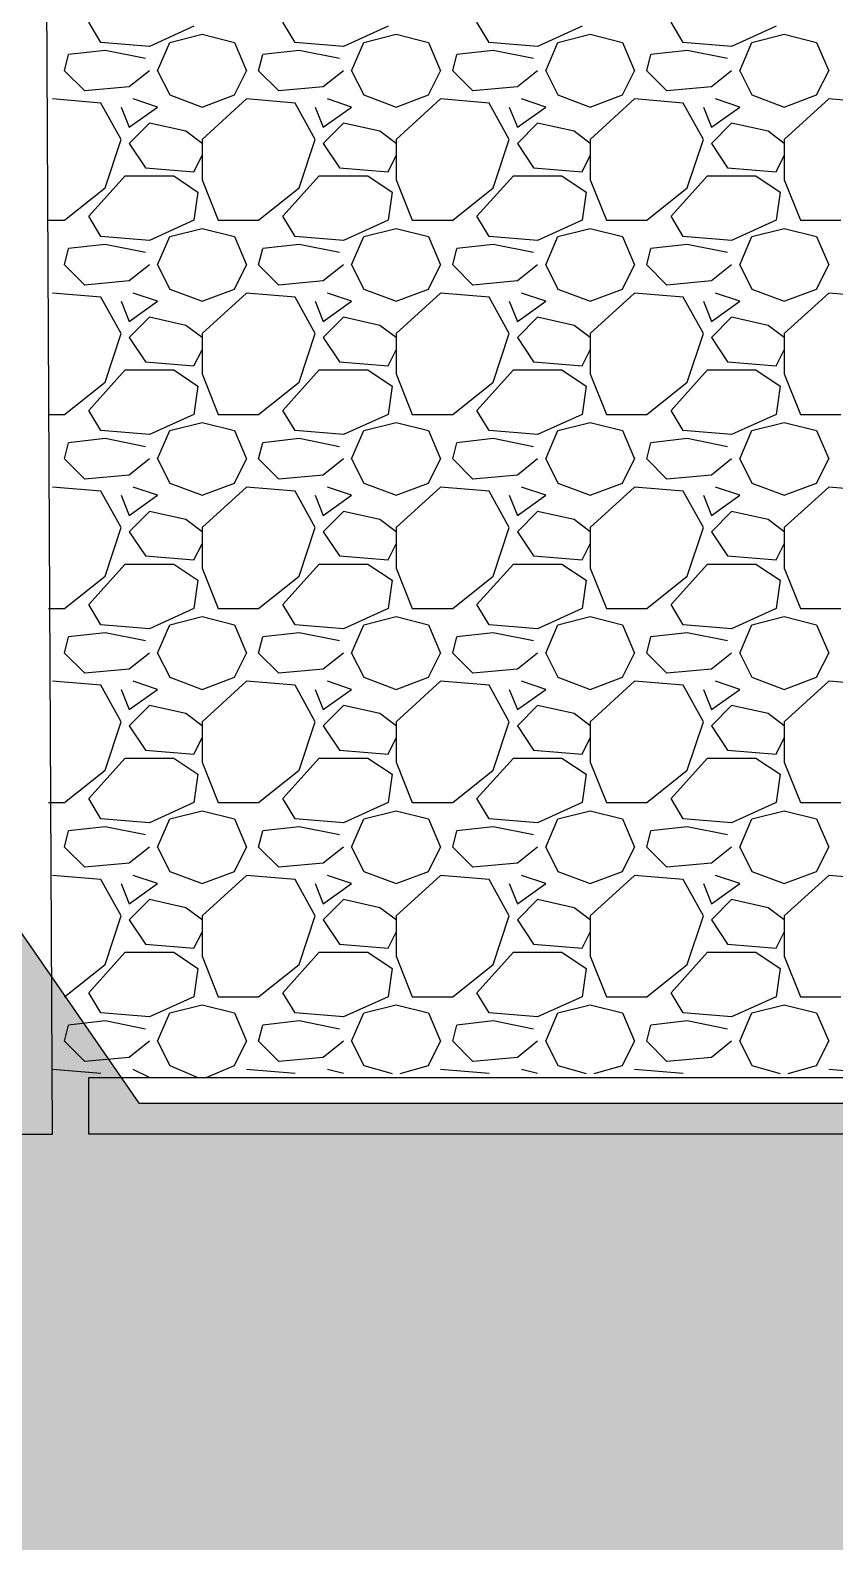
# Model space of a CAD drawing. Header units: metres. Extents: x 1 to 213, y 1 to 147.
# Drawn here: x 62.422 to 64.528, y 133.172 to 137.128 of the extents above; entities that cross this region are included whole.
import ezdxf

# ---------------------------------------------------------------- set-up
doc = ezdxf.new("R2010")
doc.units = ezdxf.units.M
doc.layers.add('00-BASE-ARQUITECTURA', color=8, linetype='Continuous')
doc.layers.add('00-BASE-MAICILLO-EXISTENTE', color=33, linetype='Continuous')

msp = doc.modelspace()

# ---------------------------------------------------------------- hatches: boundary and pattern name
at = {"layer": '00-BASE-MAICILLO-EXISTENTE'}
h = msp.add_hatch(dxfattribs=at)
h.set_pattern_fill('AR-SAND', scale=0.02)
h.paths.add_polyline_path([(52.2111, 142.4781), (53.0489, 142.3458), (60.1927, 142.434), (60.5896, 142.3017), (66.7191, 142.3899), (76.1559, 142.2576), (76.2, 140.2732), (75.9354, 139.8763), (74.2156, 138.8621), (73.4659, 139.6999), (73.1573, 139.7881), (72.6281, 139.6999), (71.217, 138.8621), (70.776, 139.5235), (70.2468, 139.8322), (69.7177, 139.6999), (68.3507, 138.8621), (67.9097, 139.5235), (67.3805, 139.8322), (66.7632, 139.6558), (65.4843, 138.8621), (65.2639, 138.9503), (64.6906, 139.7881), (64.1614, 139.7881), (63.7646, 139.5676), (62.618, 138.8621), (62.2652, 138.4211), (62.3093, 134.8933), (62.7062, 134.3201), (80.301, 134.3201), (82.109, 134.1878), (82.5059, 134.3201), (82.7704, 134.6728), (82.4618, 135.5107), (82.5941, 135.6871), (85.1517, 135.643), (86.0336, 133.4381), (86.5187, 132.7326), (87.577, 130.1749), (98.469, 106.627), (96.7052, 105.7892), (96.3083, 105.7451), (95.9555, 105.4364), (93.3097, 104.2017), (92.9128, 104.5545), (92.7805, 105.0395), (91.9427, 106.2743), (90.7079, 107.6413), (89.0322, 108.9201), (87.4888, 109.6697), (87.7093, 109.7138), (87.9739, 110.0666), (87.9739, 110.4194), (87.6211, 110.8163), (87.092, 110.8163), (86.8274, 110.5958), (86.7392, 110.1548), (86.9597, 109.7579), (86.651, 109.9343), (84.5784, 110.2871), (71.7461, 110.1989), (69.8941, 110.3753), (67.2923, 110.1548), (64.8229, 109.4052), (63.2795, 108.5232), (60.81, 106.0538), (59.7076, 103.9812), (59.2225, 102.526), (59.0021, 101.0267), (59.0021, 98.6895), (58.8698, 98.5131), (52.1229, 98.425), (51.9906, 98.7777), (51.9906, 112.6242), (52.1229, 122.3697), (52.0788, 142.2135), (52.2111, 142.4781)])

# ---------------------------------------------------------------- linework, layer by layer
at = {"layer": '00-BASE-ARQUITECTURA'}
for points in [[(55.0404, 90.3816), (55.0086, 134.2389), (62.4804, 134.2389), (62.4593, 138.5781)], [(62.6074, 137.0964), (62.5757, 137.1493)], [(62.8509, 137.1388), (62.7344, 137.0858)], [(62.7874, 137.0964), (62.872, 137.1176)], [(62.872, 137.1176), (62.9567, 137.0964)], [(63.1154, 137.0964), (63.0837, 137.1493)], [(63.3589, 137.1388), (63.2424, 137.0858)], [(63.2954, 137.0964), (63.38, 137.1176)], [(63.38, 137.1176), (63.4647, 137.0964)], [(63.6234, 137.0964), (63.5917, 137.1493)], [(63.8669, 137.1388), (63.7504, 137.0858)], [(63.8034, 137.0964), (63.888, 137.1176)], [(63.888, 137.1176), (63.9727, 137.0964)], [(64.1314, 137.0964), (64.0997, 137.1493)], [(64.3749, 137.1388), (64.2584, 137.0858)], [(64.3114, 137.0964), (64.396, 137.1176)], [(64.396, 137.1176), (64.4807, 137.0964)], [(62.618, 137.0753), (62.5228, 137.0647)], [(62.7344, 137.0858), (62.6074, 137.0964)], [(62.7239, 137.0541), (62.618, 137.0753)], [(62.7556, 137.0223), (62.7874, 137.0964)], [(62.9567, 137.0964), (62.9884, 137.0223)], [(63.126, 137.0753), (63.0308, 137.0647)], [(63.2424, 137.0858), (63.1154, 137.0964)], [(63.2319, 137.0541), (63.126, 137.0753)], [(63.2636, 137.0223), (63.2954, 137.0964)], [(63.4647, 137.0964), (63.4964, 137.0223)], [(63.634, 137.0753), (63.5388, 137.0647)], [(63.7504, 137.0858), (63.6234, 137.0964)], [(63.7399, 137.0541), (63.634, 137.0753)], [(63.7716, 137.0223), (63.8034, 137.0964)], [(63.9727, 137.0964), (64.0044, 137.0223)], [(64.142, 137.0753), (64.0468, 137.0647)], [(64.2584, 137.0858), (64.1314, 137.0964)], [(64.2479, 137.0541), (64.142, 137.0753)], [(64.2796, 137.0223), (64.3114, 137.0964)], [(64.4807, 137.0964), (64.5124, 137.0223)], [(62.5122, 137.0223), (62.5228, 137.0647)], [(63.0202, 137.0223), (63.0308, 137.0647)], [(63.5282, 137.0223), (63.5388, 137.0647)], [(64.0362, 137.0223), (64.0468, 137.0647)], [(62.5651, 136.9694), (62.5122, 137.0223)], [(62.7344, 137.0223), (62.6815, 136.98)], [(62.7556, 137.0223), (62.7874, 136.9588)], [(62.9567, 136.9588), (62.9884, 137.0223)], [(63.0731, 136.9694), (63.0202, 137.0223)], [(63.2424, 137.0223), (63.1895, 136.98)], [(63.2636, 137.0223), (63.2954, 136.9588)], [(63.4647, 136.9588), (63.4964, 137.0223)], [(63.5811, 136.9694), (63.5282, 137.0223)], [(63.7504, 137.0223), (63.6975, 136.98)], [(63.7716, 137.0223), (63.8034, 136.9588)], [(63.9727, 136.9588), (64.0044, 137.0223)], [(64.0891, 136.9694), (64.0362, 137.0223)], [(64.2584, 137.0223), (64.2055, 136.98)], [(64.2796, 137.0223), (64.3114, 136.9588)], [(64.4807, 136.9588), (64.5124, 137.0223)], [(62.6815, 136.98), (62.5651, 136.9694)], [(62.7874, 136.9588), (62.872, 136.9271)], [(62.872, 136.9271), (62.9567, 136.9588)], [(63.1895, 136.98), (63.0731, 136.9694)], [(63.2954, 136.9588), (63.38, 136.9271)], [(63.38, 136.9271), (63.4647, 136.9588)], [(63.6975, 136.98), (63.5811, 136.9694)], [(63.8034, 136.9588), (63.888, 136.9271)], [(63.888, 136.9271), (63.9727, 136.9588)], [(64.2055, 136.98), (64.0891, 136.9694)], [(64.3114, 136.9588), (64.396, 136.9271)], [(64.396, 136.9271), (64.4807, 136.9588)], [(62.6074, 136.9377), (62.4804, 136.9483)], [(62.6604, 136.8424), (62.6074, 136.9377)], [(62.6604, 136.9271), (62.6815, 136.8742)], [(62.6815, 136.8742), (62.7556, 136.9271)], [(62.7556, 136.9271), (62.6921, 136.9483)], [(62.9884, 136.9483), (62.872, 136.8424)], [(63.1154, 136.9377), (62.9884, 136.9483)], [(63.1684, 136.8424), (63.1154, 136.9377)], [(63.1684, 136.9271), (63.1895, 136.8742)], [(63.1895, 136.8742), (63.2636, 136.9271)], [(63.2636, 136.9271), (63.2001, 136.9483)], [(63.4964, 136.9483), (63.38, 136.8424)], [(63.6234, 136.9377), (63.4964, 136.9483)], [(63.6764, 136.8424), (63.6234, 136.9377)], [(63.6764, 136.9271), (63.6975, 136.8742)], [(63.6975, 136.8742), (63.7716, 136.9271)], [(63.7716, 136.9271), (63.7081, 136.9483)], [(64.0044, 136.9483), (63.888, 136.8424)], [(64.1314, 136.9377), (64.0044, 136.9483)], [(64.1844, 136.8424), (64.1314, 136.9377)], [(64.1844, 136.9271), (64.2055, 136.8742)], [(64.2055, 136.8742), (64.2796, 136.9271)], [(64.2796, 136.9271), (64.2161, 136.9483)], [(64.5124, 136.9483), (64.396, 136.8424)], [(64.6394, 136.9377), (64.5124, 136.9483)], [(62.7344, 136.8848), (62.6815, 136.8318)], [(62.8297, 136.8636), (62.7344, 136.8848)], [(63.2424, 136.8848), (63.1895, 136.8318)], [(63.3377, 136.8636), (63.2424, 136.8848)], [(63.7504, 136.8848), (63.6975, 136.8318)], [(63.8457, 136.8636), (63.7504, 136.8848)], [(64.2584, 136.8848), (64.2055, 136.8318)], [(64.3537, 136.8636), (64.2584, 136.8848)], [(62.618, 136.7154), (62.6604, 136.8424)], [(62.872, 136.8318), (62.8297, 136.8636)], [(62.872, 136.8424), (62.872, 136.7366)], [(63.126, 136.7154), (63.1684, 136.8424)], [(63.38, 136.8318), (63.3377, 136.8636)], [(63.38, 136.8424), (63.38, 136.7366)], [(63.634, 136.7154), (63.6764, 136.8424)], [(63.888, 136.8318), (63.8457, 136.8636)], [(63.888, 136.8424), (63.888, 136.7366)], [(64.142, 136.7154), (64.1844, 136.8424)], [(64.396, 136.8318), (64.3537, 136.8636)], [(64.396, 136.8424), (64.396, 136.7366)], [(62.6815, 136.8318), (62.7239, 136.7683)], [(62.8509, 136.7578), (62.872, 136.8001)], [(63.1895, 136.8318), (63.2319, 136.7683)], [(63.3589, 136.7578), (63.38, 136.8001)], [(63.6975, 136.8318), (63.7399, 136.7683)], [(63.8669, 136.7578), (63.888, 136.8001)], [(64.2055, 136.8318), (64.2479, 136.7683)], [(64.3749, 136.7578), (64.396, 136.8001)], [(62.7239, 136.7683), (62.8509, 136.7578)], [(63.2319, 136.7683), (63.3589, 136.7578)], [(63.7399, 136.7683), (63.8669, 136.7578)], [(64.2479, 136.7683), (64.3749, 136.7578)], [(62.5757, 136.6413), (62.6709, 136.7472)], [(62.6709, 136.7472), (62.7979, 136.7472)], [(62.7979, 136.7472), (62.8614, 136.7048)], [(62.872, 136.7366), (62.9144, 136.6308)], [(63.0837, 136.6413), (63.1789, 136.7472)], [(63.1789, 136.7472), (63.3059, 136.7472)], [(63.3059, 136.7472), (63.3694, 136.7048)], [(63.38, 136.7366), (63.4224, 136.6308)], [(63.5917, 136.6413), (63.6869, 136.7472)], [(63.6869, 136.7472), (63.8139, 136.7472)], [(63.8139, 136.7472), (63.8774, 136.7048)], [(63.888, 136.7366), (63.9304, 136.6308)], [(64.0997, 136.6413), (64.1949, 136.7472)], [(64.1949, 136.7472), (64.3219, 136.7472)], [(64.3219, 136.7472), (64.3854, 136.7048)], [(64.396, 136.7366), (64.4384, 136.6308)], [(62.5122, 136.6308), (62.618, 136.7154)], [(62.8614, 136.7048), (62.8509, 136.6308)], [(63.0202, 136.6308), (63.126, 136.7154)], [(63.3694, 136.7048), (63.3589, 136.6308)], [(63.5282, 136.6308), (63.634, 136.7154)], [(63.8774, 136.7048), (63.8669, 136.6308)], [(64.0362, 136.6308), (64.142, 136.7154)], [(64.3854, 136.7048), (64.3749, 136.6308)], [(62.6074, 136.5884), (62.5757, 136.6413)], [(63.1154, 136.5884), (63.0837, 136.6413)], [(63.6234, 136.5884), (63.5917, 136.6413)], [(64.1314, 136.5884), (64.0997, 136.6413)], [(62.4699, 136.6308), (62.5122, 136.6308)], [(62.8509, 136.6308), (62.7344, 136.5778)], [(62.7874, 136.5884), (62.872, 136.6096)], [(62.872, 136.6096), (62.9567, 136.5884)], [(62.9144, 136.6308), (63.0202, 136.6308)], [(63.3589, 136.6308), (63.2424, 136.5778)], [(63.2954, 136.5884), (63.38, 136.6096)], [(63.38, 136.6096), (63.4647, 136.5884)], [(63.4224, 136.6308), (63.5282, 136.6308)], [(63.8669, 136.6308), (63.7504, 136.5778)], [(63.8034, 136.5884), (63.888, 136.6096)], [(63.888, 136.6096), (63.9727, 136.5884)], [(63.9304, 136.6308), (64.0362, 136.6308)], [(64.3749, 136.6308), (64.2584, 136.5778)], [(64.3114, 136.5884), (64.396, 136.6096)], [(64.396, 136.6096), (64.4807, 136.5884)], [(64.4384, 136.6308), (64.5442, 136.6308)], [(62.618, 136.5673), (62.5228, 136.5567)], [(62.7344, 136.5778), (62.6074, 136.5884)], [(62.7239, 136.5461), (62.618, 136.5673)], [(62.7556, 136.5143), (62.7874, 136.5884)], [(62.9567, 136.5884), (62.9884, 136.5143)], [(63.126, 136.5673), (63.0308, 136.5567)], [(63.2424, 136.5778), (63.1154, 136.5884)], [(63.2319, 136.5461), (63.126, 136.5673)], [(63.2636, 136.5143), (63.2954, 136.5884)], [(63.4647, 136.5884), (63.4964, 136.5143)], [(63.634, 136.5673), (63.5388, 136.5567)], [(63.7504, 136.5778), (63.6234, 136.5884)], [(63.7399, 136.5461), (63.634, 136.5673)], [(63.7716, 136.5143), (63.8034, 136.5884)], [(63.9727, 136.5884), (64.0044, 136.5143)], [(64.142, 136.5673), (64.0468, 136.5567)], [(64.2584, 136.5778), (64.1314, 136.5884)], [(64.2479, 136.5461), (64.142, 136.5673)], [(64.2796, 136.5143), (64.3114, 136.5884)], [(64.4807, 136.5884), (64.5124, 136.5143)], [(62.5122, 136.5143), (62.5228, 136.5567)], [(63.0202, 136.5143), (63.0308, 136.5567)], [(63.5282, 136.5143), (63.5388, 136.5567)], [(64.0362, 136.5143), (64.0468, 136.5567)], [(62.5651, 136.4614), (62.5122, 136.5143)], [(62.7344, 136.5143), (62.6815, 136.472)], [(62.7556, 136.5143), (62.7874, 136.4508)], [(62.9567, 136.4508), (62.9884, 136.5143)], [(63.0731, 136.4614), (63.0202, 136.5143)], [(63.2424, 136.5143), (63.1895, 136.472)], [(63.2636, 136.5143), (63.2954, 136.4508)], [(63.4647, 136.4508), (63.4964, 136.5143)], [(63.5811, 136.4614), (63.5282, 136.5143)], [(63.7504, 136.5143), (63.6975, 136.472)], [(63.7716, 136.5143), (63.8034, 136.4508)], [(63.9727, 136.4508), (64.0044, 136.5143)], [(64.0891, 136.4614), (64.0362, 136.5143)], [(64.2584, 136.5143), (64.2055, 136.472)], [(64.2796, 136.5143), (64.3114, 136.4508)], [(64.4807, 136.4508), (64.5124, 136.5143)], [(62.6074, 136.4297), (62.4804, 136.4403)], [(62.6815, 136.472), (62.5651, 136.4614)], [(62.7556, 136.4191), (62.6921, 136.4403)], [(62.7874, 136.4508), (62.872, 136.4191)], [(62.872, 136.4191), (62.9567, 136.4508)], [(62.9884, 136.4403), (62.872, 136.3344)], [(63.1154, 136.4297), (62.9884, 136.4403)], [(63.1895, 136.472), (63.0731, 136.4614)], [(63.2636, 136.4191), (63.2001, 136.4403)], [(63.2954, 136.4508), (63.38, 136.4191)], [(63.38, 136.4191), (63.4647, 136.4508)], [(63.4964, 136.4403), (63.38, 136.3344)], [(63.6234, 136.4297), (63.4964, 136.4403)], [(63.6975, 136.472), (63.5811, 136.4614)], [(63.7716, 136.4191), (63.7081, 136.4403)], [(63.8034, 136.4508), (63.888, 136.4191)], [(63.888, 136.4191), (63.9727, 136.4508)], [(64.0044, 136.4403), (63.888, 136.3344)], [(64.1314, 136.4297), (64.0044, 136.4403)], [(64.2055, 136.472), (64.0891, 136.4614)], [(64.2796, 136.4191), (64.2161, 136.4403)], [(64.3114, 136.4508), (64.396, 136.4191)], [(64.396, 136.4191), (64.4807, 136.4508)], [(64.5124, 136.4403), (64.396, 136.3344)], [(64.6394, 136.4297), (64.5124, 136.4403)], [(62.6604, 136.3344), (62.6074, 136.4297)], [(62.6604, 136.4191), (62.6815, 136.3662)], [(62.6815, 136.3662), (62.7556, 136.4191)], [(63.1684, 136.3344), (63.1154, 136.4297)], [(63.1684, 136.4191), (63.1895, 136.3662)], [(63.1895, 136.3662), (63.2636, 136.4191)], [(63.6764, 136.3344), (63.6234, 136.4297)], [(63.6764, 136.4191), (63.6975, 136.3662)], [(63.6975, 136.3662), (63.7716, 136.4191)], [(64.1844, 136.3344), (64.1314, 136.4297)], [(64.1844, 136.4191), (64.2055, 136.3662)], [(64.2055, 136.3662), (64.2796, 136.4191)], [(62.7344, 136.3768), (62.6815, 136.3238)], [(62.8297, 136.3556), (62.7344, 136.3768)], [(63.2424, 136.3768), (63.1895, 136.3238)], [(63.3377, 136.3556), (63.2424, 136.3768)], [(63.7504, 136.3768), (63.6975, 136.3238)], [(63.8457, 136.3556), (63.7504, 136.3768)], [(64.2584, 136.3768), (64.2055, 136.3238)], [(64.3537, 136.3556), (64.2584, 136.3768)], [(62.618, 136.2074), (62.6604, 136.3344)], [(62.6815, 136.3238), (62.7239, 136.2603)], [(62.872, 136.3238), (62.8297, 136.3556)], [(62.872, 136.3344), (62.872, 136.2286)], [(63.126, 136.2074), (63.1684, 136.3344)], [(63.1895, 136.3238), (63.2319, 136.2603)], [(63.38, 136.3238), (63.3377, 136.3556)], [(63.38, 136.3344), (63.38, 136.2286)], [(63.634, 136.2074), (63.6764, 136.3344)], [(63.6975, 136.3238), (63.7399, 136.2603)], [(63.888, 136.3238), (63.8457, 136.3556)], [(63.888, 136.3344), (63.888, 136.2286)], [(64.142, 136.2074), (64.1844, 136.3344)], [(64.2055, 136.3238), (64.2479, 136.2603)], [(64.396, 136.3238), (64.3537, 136.3556)], [(64.396, 136.3344), (64.396, 136.2286)], [(62.8509, 136.2498), (62.872, 136.2921)], [(63.3589, 136.2498), (63.38, 136.2921)], [(63.8669, 136.2498), (63.888, 136.2921)], [(64.3749, 136.2498), (64.396, 136.2921)], [(62.7239, 136.2603), (62.8509, 136.2498)], [(63.2319, 136.2603), (63.3589, 136.2498)], [(63.7399, 136.2603), (63.8669, 136.2498)], [(64.2479, 136.2603), (64.3749, 136.2498)], [(62.5122, 136.1228), (62.618, 136.2074)], [(62.5757, 136.1333), (62.6709, 136.2392)], [(62.6709, 136.2392), (62.7979, 136.2392)], [(62.7979, 136.2392), (62.8614, 136.1968)], [(62.872, 136.2286), (62.9144, 136.1228)], [(63.0202, 136.1228), (63.126, 136.2074)], [(63.0837, 136.1333), (63.1789, 136.2392)], [(63.1789, 136.2392), (63.3059, 136.2392)], [(63.3059, 136.2392), (63.3694, 136.1968)], [(63.38, 136.2286), (63.4224, 136.1228)], [(63.5282, 136.1228), (63.634, 136.2074)], [(63.5917, 136.1333), (63.6869, 136.2392)], [(63.6869, 136.2392), (63.8139, 136.2392)], [(63.8139, 136.2392), (63.8774, 136.1968)], [(63.888, 136.2286), (63.9304, 136.1228)], [(64.0362, 136.1228), (64.142, 136.2074)], [(64.0997, 136.1333), (64.1949, 136.2392)], [(64.1949, 136.2392), (64.3219, 136.2392)], [(64.3219, 136.2392), (64.3854, 136.1968)], [(64.396, 136.2286), (64.4384, 136.1228)], [(62.8614, 136.1968), (62.8509, 136.1228)], [(63.3694, 136.1968), (63.3589, 136.1228)], [(63.8774, 136.1968), (63.8669, 136.1228)], [(64.3854, 136.1968), (64.3749, 136.1228)], [(62.6074, 136.0804), (62.5757, 136.1333)], [(63.1154, 136.0804), (63.0837, 136.1333)], [(63.6234, 136.0804), (63.5917, 136.1333)], [(64.1314, 136.0804), (64.0997, 136.1333)], [(62.4699, 136.1228), (62.5122, 136.1228)], [(62.8509, 136.1228), (62.7344, 136.0698)], [(62.7874, 136.0804), (62.872, 136.1016)], [(62.872, 136.1016), (62.9567, 136.0804)], [(62.9144, 136.1228), (63.0202, 136.1228)], [(63.3589, 136.1228), (63.2424, 136.0698)], [(63.2954, 136.0804), (63.38, 136.1016)], [(63.38, 136.1016), (63.4647, 136.0804)], [(63.4224, 136.1228), (63.5282, 136.1228)], [(63.8669, 136.1228), (63.7504, 136.0698)], [(63.8034, 136.0804), (63.888, 136.1016)], [(63.888, 136.1016), (63.9727, 136.0804)], [(63.9304, 136.1228), (64.0362, 136.1228)], [(64.3749, 136.1228), (64.2584, 136.0698)], [(64.3114, 136.0804), (64.396, 136.1016)], [(64.396, 136.1016), (64.4807, 136.0804)], [(64.4384, 136.1228), (64.5442, 136.1228)], [(62.5122, 136.0063), (62.5228, 136.0487)], [(62.618, 136.0593), (62.5228, 136.0487)], [(62.7344, 136.0698), (62.6074, 136.0804)], [(62.7239, 136.0381), (62.618, 136.0593)], [(62.7556, 136.0063), (62.7874, 136.0804)], [(62.9567, 136.0804), (62.9884, 136.0063)], [(63.0202, 136.0063), (63.0308, 136.0487)], [(63.126, 136.0593), (63.0308, 136.0487)], [(63.2424, 136.0698), (63.1154, 136.0804)], [(63.2319, 136.0381), (63.126, 136.0593)], [(63.2636, 136.0063), (63.2954, 136.0804)], [(63.4647, 136.0804), (63.4964, 136.0063)], [(63.5282, 136.0063), (63.5388, 136.0487)], [(63.634, 136.0593), (63.5388, 136.0487)], [(63.7504, 136.0698), (63.6234, 136.0804)], [(63.7399, 136.0381), (63.634, 136.0593)], [(63.7716, 136.0063), (63.8034, 136.0804)], [(63.9727, 136.0804), (64.0044, 136.0063)], [(64.0362, 136.0063), (64.0468, 136.0487)], [(64.142, 136.0593), (64.0468, 136.0487)], [(64.2584, 136.0698), (64.1314, 136.0804)], [(64.2479, 136.0381), (64.142, 136.0593)], [(64.2796, 136.0063), (64.3114, 136.0804)], [(64.4807, 136.0804), (64.5124, 136.0063)], [(62.5651, 135.9534), (62.5122, 136.0063)], [(62.7344, 136.0063), (62.6815, 135.964)], [(62.7556, 136.0063), (62.7874, 135.9429)], [(62.9567, 135.9429), (62.9884, 136.0063)], [(63.0731, 135.9534), (63.0202, 136.0063)], [(63.2424, 136.0063), (63.1895, 135.964)], [(63.2636, 136.0063), (63.2954, 135.9429)], [(63.4647, 135.9429), (63.4964, 136.0063)], [(63.5811, 135.9534), (63.5282, 136.0063)], [(63.7504, 136.0063), (63.6975, 135.964)], [(63.7716, 136.0063), (63.8034, 135.9429)], [(63.9727, 135.9429), (64.0044, 136.0063)], [(64.0891, 135.9534), (64.0362, 136.0063)], [(64.2584, 136.0063), (64.2055, 135.964)], [(64.2796, 136.0063), (64.3114, 135.9429)], [(64.4807, 135.9429), (64.5124, 136.0063)], [(62.6074, 135.9217), (62.4804, 135.9323)], [(62.6815, 135.964), (62.5651, 135.9534)], [(62.7556, 135.9111), (62.6921, 135.9323)], [(62.7874, 135.9429), (62.872, 135.9111)], [(62.872, 135.9111), (62.9567, 135.9429)], [(62.9884, 135.9323), (62.872, 135.8264)], [(63.1154, 135.9217), (62.9884, 135.9323)], [(63.1895, 135.964), (63.0731, 135.9534)], [(63.2636, 135.9111), (63.2001, 135.9323)], [(63.2954, 135.9429), (63.38, 135.9111)], [(63.38, 135.9111), (63.4647, 135.9429)], [(63.4964, 135.9323), (63.38, 135.8264)], [(63.6234, 135.9217), (63.4964, 135.9323)], [(63.6975, 135.964), (63.5811, 135.9534)], [(63.7716, 135.9111), (63.7081, 135.9323)], [(63.8034, 135.9429), (63.888, 135.9111)], [(63.888, 135.9111), (63.9727, 135.9429)], [(64.0044, 135.9323), (63.888, 135.8264)], [(64.1314, 135.9217), (64.0044, 135.9323)], [(64.2055, 135.964), (64.0891, 135.9534)], [(64.2796, 135.9111), (64.2161, 135.9323)], [(64.3114, 135.9429), (64.396, 135.9111)], [(64.396, 135.9111), (64.4807, 135.9429)], [(64.5124, 135.9323), (64.396, 135.8264)], [(64.6394, 135.9217), (64.5124, 135.9323)], [(62.6604, 135.8264), (62.6074, 135.9217)], [(62.6604, 135.9111), (62.6815, 135.8582)], [(62.6815, 135.8582), (62.7556, 135.9111)], [(63.1684, 135.8264), (63.1154, 135.9217)], [(63.1684, 135.9111), (63.1895, 135.8582)], [(63.1895, 135.8582), (63.2636, 135.9111)], [(63.6764, 135.8264), (63.6234, 135.9217)], [(63.6764, 135.9111), (63.6975, 135.8582)], [(63.6975, 135.8582), (63.7716, 135.9111)], [(64.1844, 135.8264), (64.1314, 135.9217)], [(64.1844, 135.9111), (64.2055, 135.8582)], [(64.2055, 135.8582), (64.2796, 135.9111)], [(62.7344, 135.8688), (62.6815, 135.8158)], [(62.8297, 135.8476), (62.7344, 135.8688)], [(62.872, 135.8158), (62.8297, 135.8476)], [(63.2424, 135.8688), (63.1895, 135.8158)], [(63.3377, 135.8476), (63.2424, 135.8688)], [(63.38, 135.8158), (63.3377, 135.8476)], [(63.7504, 135.8688), (63.6975, 135.8158)], [(63.8457, 135.8476), (63.7504, 135.8688)], [(63.888, 135.8158), (63.8457, 135.8476)], [(64.2584, 135.8688), (64.2055, 135.8158)], [(64.3537, 135.8476), (64.2584, 135.8688)], [(64.396, 135.8158), (64.3537, 135.8476)], [(62.618, 135.6994), (62.6604, 135.8264)], [(62.6815, 135.8158), (62.7239, 135.7523)], [(62.872, 135.8264), (62.872, 135.7206)], [(63.126, 135.6994), (63.1684, 135.8264)], [(63.1895, 135.8158), (63.2319, 135.7523)], [(63.38, 135.8264), (63.38, 135.7206)], [(63.634, 135.6994), (63.6764, 135.8264)], [(63.6975, 135.8158), (63.7399, 135.7523)], [(63.888, 135.8264), (63.888, 135.7206)], [(64.142, 135.6994), (64.1844, 135.8264)], [(64.2055, 135.8158), (64.2479, 135.7523)], [(64.396, 135.8264), (64.396, 135.7206)], [(62.8509, 135.7418), (62.872, 135.7841)], [(63.3589, 135.7418), (63.38, 135.7841)], [(63.8669, 135.7418), (63.888, 135.7841)], [(64.3749, 135.7418), (64.396, 135.7841)], [(62.5757, 135.6253), (62.6709, 135.7312)], [(62.6709, 135.7312), (62.7979, 135.7312)], [(62.7239, 135.7523), (62.8509, 135.7418)], [(62.7979, 135.7312), (62.8614, 135.6889)], [(63.0837, 135.6253), (63.1789, 135.7312)], [(63.1789, 135.7312), (63.3059, 135.7312)], [(63.2319, 135.7523), (63.3589, 135.7418)], [(63.3059, 135.7312), (63.3694, 135.6889)], [(63.5917, 135.6253), (63.6869, 135.7312)], [(63.6869, 135.7312), (63.8139, 135.7312)], [(63.7399, 135.7523), (63.8669, 135.7418)], [(63.8139, 135.7312), (63.8774, 135.6889)], [(64.0997, 135.6253), (64.1949, 135.7312)], [(64.1949, 135.7312), (64.3219, 135.7312)], [(64.2479, 135.7523), (64.3749, 135.7418)], [(64.3219, 135.7312), (64.3854, 135.6889)], [(62.5122, 135.6148), (62.618, 135.6994)], [(62.8614, 135.6889), (62.8509, 135.6148)], [(62.872, 135.7206), (62.9144, 135.6148)], [(63.0202, 135.6148), (63.126, 135.6994)], [(63.3694, 135.6889), (63.3589, 135.6148)], [(63.38, 135.7206), (63.4224, 135.6148)], [(63.5282, 135.6148), (63.634, 135.6994)], [(63.8774, 135.6889), (63.8669, 135.6148)], [(63.888, 135.7206), (63.9304, 135.6148)], [(64.0362, 135.6148), (64.142, 135.6994)], [(64.3854, 135.6889), (64.3749, 135.6148)], [(64.396, 135.7206), (64.4384, 135.6148)], [(62.4699, 135.6148), (62.5122, 135.6148)], [(62.6074, 135.5724), (62.5757, 135.6253)], [(62.8509, 135.6148), (62.7344, 135.5618)], [(62.9144, 135.6148), (63.0202, 135.6148)], [(63.1154, 135.5724), (63.0837, 135.6253)], [(63.3589, 135.6148), (63.2424, 135.5618)], [(63.4224, 135.6148), (63.5282, 135.6148)], [(63.6234, 135.5724), (63.5917, 135.6253)], [(63.8669, 135.6148), (63.7504, 135.5618)], [(63.9304, 135.6148), (64.0362, 135.6148)], [(64.1314, 135.5724), (64.0997, 135.6253)], [(64.3749, 135.6148), (64.2584, 135.5618)], [(64.4384, 135.6148), (64.5442, 135.6148)], [(62.7344, 135.5618), (62.6074, 135.5724)], [(62.7556, 135.4983), (62.7874, 135.5724)], [(62.7874, 135.5724), (62.872, 135.5936)], [(62.872, 135.5936), (62.9567, 135.5724)], [(62.9567, 135.5724), (62.9884, 135.4983)], [(63.2424, 135.5618), (63.1154, 135.5724)], [(63.2636, 135.4983), (63.2954, 135.5724)], [(63.2954, 135.5724), (63.38, 135.5936)], [(63.38, 135.5936), (63.4647, 135.5724)], [(63.4647, 135.5724), (63.4964, 135.4983)], [(63.7504, 135.5618), (63.6234, 135.5724)], [(63.7716, 135.4983), (63.8034, 135.5724)], [(63.8034, 135.5724), (63.888, 135.5936)], [(63.888, 135.5936), (63.9727, 135.5724)], [(63.9727, 135.5724), (64.0044, 135.4983)], [(64.2584, 135.5618), (64.1314, 135.5724)], [(64.2796, 135.4983), (64.3114, 135.5724)], [(64.3114, 135.5724), (64.396, 135.5936)], [(64.396, 135.5936), (64.4807, 135.5724)], [(64.4807, 135.5724), (64.5124, 135.4983)], [(62.5122, 135.4983), (62.5228, 135.5407)], [(62.618, 135.5513), (62.5228, 135.5407)], [(62.7239, 135.5301), (62.618, 135.5513)], [(63.0202, 135.4983), (63.0308, 135.5407)], [(63.126, 135.5513), (63.0308, 135.5407)], [(63.2319, 135.5301), (63.126, 135.5513)], [(63.5282, 135.4983), (63.5388, 135.5407)], [(63.634, 135.5513), (63.5388, 135.5407)], [(63.7399, 135.5301), (63.634, 135.5513)], [(64.0362, 135.4983), (64.0468, 135.5407)], [(64.142, 135.5513), (64.0468, 135.5407)], [(64.2479, 135.5301), (64.142, 135.5513)], [(62.5651, 135.4454), (62.5122, 135.4983)], [(62.7344, 135.4983), (62.6815, 135.456)], [(62.7556, 135.4983), (62.7874, 135.4348)], [(62.9567, 135.4348), (62.9884, 135.4983)], [(63.0731, 135.4454), (63.0202, 135.4983)], [(63.2424, 135.4983), (63.1895, 135.456)], [(63.2636, 135.4983), (63.2954, 135.4348)], [(63.4647, 135.4348), (63.4964, 135.4983)], [(63.5811, 135.4454), (63.5282, 135.4983)], [(63.7504, 135.4983), (63.6975, 135.456)], [(63.7716, 135.4983), (63.8034, 135.4348)], [(63.9727, 135.4348), (64.0044, 135.4983)], [(64.0891, 135.4454), (64.0362, 135.4983)], [(64.2584, 135.4983), (64.2055, 135.456)], [(64.2796, 135.4983), (64.3114, 135.4348)], [(64.4807, 135.4348), (64.5124, 135.4983)], [(62.6815, 135.456), (62.5651, 135.4454)], [(63.1895, 135.456), (63.0731, 135.4454)], [(63.6975, 135.456), (63.5811, 135.4454)], [(64.2055, 135.456), (64.0891, 135.4454)], [(62.6074, 135.4137), (62.4804, 135.4243)], [(62.6604, 135.3184), (62.6074, 135.4137)], [(62.7556, 135.4031), (62.6921, 135.4243)], [(62.7874, 135.4348), (62.872, 135.4031)], [(62.872, 135.4031), (62.9567, 135.4348)], [(62.9884, 135.4243), (62.872, 135.3184)], [(63.1154, 135.4137), (62.9884, 135.4243)], [(63.1684, 135.3184), (63.1154, 135.4137)], [(63.2636, 135.4031), (63.2001, 135.4243)], [(63.2954, 135.4348), (63.38, 135.4031)], [(63.38, 135.4031), (63.4647, 135.4348)], [(63.4964, 135.4243), (63.38, 135.3184)], [(63.6234, 135.4137), (63.4964, 135.4243)], [(63.6764, 135.3184), (63.6234, 135.4137)], [(63.7716, 135.4031), (63.7081, 135.4243)], [(63.8034, 135.4348), (63.888, 135.4031)], [(63.888, 135.4031), (63.9727, 135.4348)], [(64.0044, 135.4243), (63.888, 135.3184)], [(64.1314, 135.4137), (64.0044, 135.4243)], [(64.1844, 135.3184), (64.1314, 135.4137)], [(64.2796, 135.4031), (64.2161, 135.4243)], [(64.3114, 135.4348), (64.396, 135.4031)], [(64.396, 135.4031), (64.4807, 135.4348)], [(64.5124, 135.4243), (64.396, 135.3184)], [(64.6394, 135.4137), (64.5124, 135.4243)], [(62.6604, 135.4031), (62.6815, 135.3502)], [(62.6815, 135.3502), (62.7556, 135.4031)], [(63.1684, 135.4031), (63.1895, 135.3502)], [(63.1895, 135.3502), (63.2636, 135.4031)], [(63.6764, 135.4031), (63.6975, 135.3502)], [(63.6975, 135.3502), (63.7716, 135.4031)], [(64.1844, 135.4031), (64.2055, 135.3502)], [(64.2055, 135.3502), (64.2796, 135.4031)], [(62.7344, 135.3608), (62.6815, 135.3078)], [(62.8297, 135.3396), (62.7344, 135.3608)], [(62.872, 135.3078), (62.8297, 135.3396)], [(63.2424, 135.3608), (63.1895, 135.3078)], [(63.3377, 135.3396), (63.2424, 135.3608)], [(63.38, 135.3078), (63.3377, 135.3396)], [(63.7504, 135.3608), (63.6975, 135.3078)], [(63.8457, 135.3396), (63.7504, 135.3608)], [(63.888, 135.3078), (63.8457, 135.3396)], [(64.2584, 135.3608), (64.2055, 135.3078)], [(64.3537, 135.3396), (64.2584, 135.3608)], [(64.396, 135.3078), (64.3537, 135.3396)], [(62.618, 135.1914), (62.6604, 135.3184)], [(62.6815, 135.3078), (62.7239, 135.2443)], [(62.872, 135.3184), (62.872, 135.2126)], [(63.126, 135.1914), (63.1684, 135.3184)], [(63.1895, 135.3078), (63.2319, 135.2443)], [(63.38, 135.3184), (63.38, 135.2126)], [(63.634, 135.1914), (63.6764, 135.3184)], [(63.6975, 135.3078), (63.7399, 135.2443)], [(63.888, 135.3184), (63.888, 135.2126)], [(64.142, 135.1914), (64.1844, 135.3184)], [(64.2055, 135.3078), (64.2479, 135.2443)], [(64.396, 135.3184), (64.396, 135.2126)], [(62.8509, 135.2338), (62.872, 135.2761)], [(63.3589, 135.2338), (63.38, 135.2761)], [(63.8669, 135.2338), (63.888, 135.2761)], [(64.3749, 135.2338), (64.396, 135.2761)], [(62.5757, 135.1173), (62.6709, 135.2232)], [(62.6709, 135.2232), (62.7979, 135.2232)], [(62.7239, 135.2443), (62.8509, 135.2338)], [(62.7979, 135.2232), (62.8614, 135.1808)], [(63.0837, 135.1173), (63.1789, 135.2232)], [(63.1789, 135.2232), (63.3059, 135.2232)], [(63.2319, 135.2443), (63.3589, 135.2338)], [(63.3059, 135.2232), (63.3694, 135.1808)], [(63.5917, 135.1173), (63.6869, 135.2232)], [(63.6869, 135.2232), (63.8139, 135.2232)], [(63.7399, 135.2443), (63.8669, 135.2338)], [(63.8139, 135.2232), (63.8774, 135.1808)], [(64.0997, 135.1173), (64.1949, 135.2232)], [(64.1949, 135.2232), (64.3219, 135.2232)], [(64.2479, 135.2443), (64.3749, 135.2338)], [(64.3219, 135.2232), (64.3854, 135.1808)], [(62.5122, 135.1068), (62.618, 135.1914)], [(62.8614, 135.1808), (62.8509, 135.1068)], [(62.872, 135.2126), (62.9144, 135.1068)], [(63.0202, 135.1068), (63.126, 135.1914)], [(63.3694, 135.1808), (63.3589, 135.1068)], [(63.38, 135.2126), (63.4224, 135.1068)], [(63.5282, 135.1068), (63.634, 135.1914)], [(63.8774, 135.1808), (63.8669, 135.1068)], [(63.888, 135.2126), (63.9304, 135.1068)], [(64.0362, 135.1068), (64.142, 135.1914)], [(64.3854, 135.1808), (64.3749, 135.1068)], [(64.396, 135.2126), (64.4384, 135.1068)], [(62.4699, 135.1068), (62.5122, 135.1068)], [(62.6074, 135.0644), (62.5757, 135.1173)], [(62.8509, 135.1068), (62.7344, 135.0538)], [(62.9144, 135.1068), (63.0202, 135.1068)], [(63.1154, 135.0644), (63.0837, 135.1173)], [(63.3589, 135.1068), (63.2424, 135.0538)], [(63.4224, 135.1068), (63.5282, 135.1068)], [(63.6234, 135.0644), (63.5917, 135.1173)], [(63.8669, 135.1068), (63.7504, 135.0538)], [(63.9304, 135.1068), (64.0362, 135.1068)], [(64.1314, 135.0644), (64.0997, 135.1173)], [(64.3749, 135.1068), (64.2584, 135.0538)], [(64.4384, 135.1068), (64.5442, 135.1068)], [(62.7344, 135.0538), (62.6074, 135.0644)], [(62.7556, 134.9903), (62.7874, 135.0644)], [(62.7874, 135.0644), (62.872, 135.0856)], [(62.872, 135.0856), (62.9567, 135.0644)], [(62.9567, 135.0644), (62.9884, 134.9903)], [(63.2424, 135.0538), (63.1154, 135.0644)], [(63.2636, 134.9903), (63.2954, 135.0644)], [(63.2954, 135.0644), (63.38, 135.0856)], [(63.38, 135.0856), (63.4647, 135.0644)], [(63.4647, 135.0644), (63.4964, 134.9903)], [(63.7504, 135.0538), (63.6234, 135.0644)], [(63.7716, 134.9903), (63.8034, 135.0644)], [(63.8034, 135.0644), (63.888, 135.0856)], [(63.888, 135.0856), (63.9727, 135.0644)], [(63.9727, 135.0644), (64.0044, 134.9903)], [(64.2584, 135.0538), (64.1314, 135.0644)], [(64.2796, 134.9903), (64.3114, 135.0644)], [(64.3114, 135.0644), (64.396, 135.0856)], [(64.396, 135.0856), (64.4807, 135.0644)], [(64.4807, 135.0644), (64.5124, 134.9903)], [(62.5122, 134.9903), (62.5228, 135.0327)], [(62.618, 135.0433), (62.5228, 135.0327)], [(62.7239, 135.0221), (62.618, 135.0433)], [(63.0202, 134.9903), (63.0308, 135.0327)], [(63.126, 135.0433), (63.0308, 135.0327)], [(63.2319, 135.0221), (63.126, 135.0433)], [(63.5282, 134.9903), (63.5388, 135.0327)], [(63.634, 135.0433), (63.5388, 135.0327)], [(63.7399, 135.0221), (63.634, 135.0433)], [(64.0362, 134.9903), (64.0468, 135.0327)], [(64.142, 135.0433), (64.0468, 135.0327)], [(64.2479, 135.0221), (64.142, 135.0433)], [(62.5651, 134.9374), (62.5122, 134.9903)], [(62.7344, 134.9903), (62.6815, 134.948)], [(62.7556, 134.9903), (62.7874, 134.9268)], [(62.9567, 134.9268), (62.9884, 134.9903)], [(63.0731, 134.9374), (63.0202, 134.9903)], [(63.2424, 134.9903), (63.1895, 134.948)], [(63.2636, 134.9903), (63.2954, 134.9268)], [(63.4647, 134.9268), (63.4964, 134.9903)], [(63.5811, 134.9374), (63.5282, 134.9903)], [(63.7504, 134.9903), (63.6975, 134.948)], [(63.7716, 134.9903), (63.8034, 134.9268)], [(63.9727, 134.9268), (64.0044, 134.9903)], [(64.0891, 134.9374), (64.0362, 134.9903)], [(64.2584, 134.9903), (64.2055, 134.948)], [(64.2796, 134.9903), (64.3114, 134.9268)], [(64.4807, 134.9268), (64.5124, 134.9903)], [(62.6815, 134.948), (62.5651, 134.9374)], [(63.1895, 134.948), (63.0731, 134.9374)], [(63.6975, 134.948), (63.5811, 134.9374)], [(64.2055, 134.948), (64.0891, 134.9374)], [(62.6074, 134.9057), (62.4804, 134.9163)], [(62.6604, 134.8104), (62.6074, 134.9057)], [(62.7556, 134.8951), (62.6921, 134.9163)], [(62.7874, 134.9268), (62.872, 134.8951)], [(62.872, 134.8951), (62.9567, 134.9268)], [(62.9884, 134.9163), (62.872, 134.8104)], [(63.1154, 134.9057), (62.9884, 134.9163)], [(63.1684, 134.8104), (63.1154, 134.9057)], [(63.2636, 134.8951), (63.2001, 134.9163)], [(63.2954, 134.9268), (63.38, 134.8951)], [(63.38, 134.8951), (63.4647, 134.9268)], [(63.4964, 134.9163), (63.38, 134.8104)], [(63.6234, 134.9057), (63.4964, 134.9163)], [(63.6764, 134.8104), (63.6234, 134.9057)], [(63.7716, 134.8951), (63.7081, 134.9163)], [(63.8034, 134.9268), (63.888, 134.8951)], [(63.888, 134.8951), (63.9727, 134.9268)], [(64.0044, 134.9163), (63.888, 134.8104)], [(64.1314, 134.9057), (64.0044, 134.9163)], [(64.1844, 134.8104), (64.1314, 134.9057)], [(64.2796, 134.8951), (64.2161, 134.9163)], [(64.3114, 134.9268), (64.396, 134.8951)], [(64.396, 134.8951), (64.4807, 134.9268)], [(64.5124, 134.9163), (64.396, 134.8104)], [(64.6394, 134.9057), (64.5124, 134.9163)], [(62.6604, 134.8951), (62.6815, 134.8422)], [(62.6815, 134.8422), (62.7556, 134.8951)], [(63.1684, 134.8951), (63.1895, 134.8422)], [(63.1895, 134.8422), (63.2636, 134.8951)], [(63.6764, 134.8951), (63.6975, 134.8422)], [(63.6975, 134.8422), (63.7716, 134.8951)], [(64.1844, 134.8951), (64.2055, 134.8422)], [(64.2055, 134.8422), (64.2796, 134.8951)], [(62.7344, 134.8528), (62.6815, 134.7998)], [(62.8297, 134.8316), (62.7344, 134.8528)], [(62.872, 134.7998), (62.8297, 134.8316)], [(63.2424, 134.8528), (63.1895, 134.7998)], [(63.3377, 134.8316), (63.2424, 134.8528)], [(63.38, 134.7998), (63.3377, 134.8316)], [(63.7504, 134.8528), (63.6975, 134.7998)], [(63.8457, 134.8316), (63.7504, 134.8528)], [(63.888, 134.7998), (63.8457, 134.8316)], [(64.2584, 134.8528), (64.2055, 134.7998)], [(64.3537, 134.8316), (64.2584, 134.8528)], [(64.396, 134.7998), (64.3537, 134.8316)], [(62.618, 134.6834), (62.6604, 134.8104)], [(62.6815, 134.7998), (62.7239, 134.7363)], [(62.872, 134.8104), (62.872, 134.7046)], [(63.126, 134.6834), (63.1684, 134.8104)], [(63.1895, 134.7998), (63.2319, 134.7363)], [(63.38, 134.8104), (63.38, 134.7046)], [(63.634, 134.6834), (63.6764, 134.8104)], [(63.6975, 134.7998), (63.7399, 134.7363)], [(63.888, 134.8104), (63.888, 134.7046)], [(64.142, 134.6834), (64.1844, 134.8104)], [(64.2055, 134.7998), (64.2479, 134.7363)], [(64.396, 134.8104), (64.396, 134.7046)], [(62.8509, 134.7258), (62.872, 134.7681)], [(63.3589, 134.7258), (63.38, 134.7681)], [(63.8669, 134.7258), (63.888, 134.7681)], [(64.3749, 134.7258), (64.396, 134.7681)], [(62.5757, 134.6093), (62.6709, 134.7152)], [(62.6709, 134.7152), (62.7979, 134.7152)], [(62.7239, 134.7363), (62.8509, 134.7258)], [(62.7979, 134.7152), (62.8614, 134.6728)], [(62.872, 134.7046), (62.9144, 134.5988)], [(63.0837, 134.6093), (63.1789, 134.7152)], [(63.1789, 134.7152), (63.3059, 134.7152)], [(63.2319, 134.7363), (63.3589, 134.7258)], [(63.3059, 134.7152), (63.3694, 134.6728)], [(63.38, 134.7046), (63.4224, 134.5988)], [(63.5917, 134.6093), (63.6869, 134.7152)], [(63.6869, 134.7152), (63.8139, 134.7152)], [(63.7399, 134.7363), (63.8669, 134.7258)], [(63.8139, 134.7152), (63.8774, 134.6728)], [(63.888, 134.7046), (63.9304, 134.5988)], [(64.0997, 134.6093), (64.1949, 134.7152)], [(64.1949, 134.7152), (64.3219, 134.7152)], [(64.2479, 134.7363), (64.3749, 134.7258)], [(64.3219, 134.7152), (64.3854, 134.6728)], [(64.396, 134.7046), (64.4384, 134.5988)], [(62.5122, 134.5988), (62.618, 134.6834)], [(62.8614, 134.6728), (62.8509, 134.5988)], [(63.0202, 134.5988), (63.126, 134.6834)], [(63.3694, 134.6728), (63.3589, 134.5988)], [(63.5282, 134.5988), (63.634, 134.6834)], [(63.8774, 134.6728), (63.8669, 134.5988)], [(64.0362, 134.5988), (64.142, 134.6834)], [(64.3854, 134.6728), (64.3749, 134.5988)], [(62.6074, 134.5564), (62.5757, 134.6093)], [(62.8509, 134.5988), (62.7344, 134.5458)], [(62.9144, 134.5988), (63.0202, 134.5988)], [(63.1154, 134.5564), (63.0837, 134.6093)], [(63.3589, 134.5988), (63.2424, 134.5458)], [(63.4224, 134.5988), (63.5282, 134.5988)], [(63.6234, 134.5564), (63.5917, 134.6093)], [(63.8669, 134.5988), (63.7504, 134.5458)], [(63.9304, 134.5988), (64.0362, 134.5988)], [(64.1314, 134.5564), (64.0997, 134.6093)], [(64.3749, 134.5988), (64.2584, 134.5458)], [(64.4384, 134.5988), (64.5442, 134.5988)], [(62.7344, 134.5458), (62.6074, 134.5564)], [(62.7556, 134.4823), (62.7874, 134.5564)], [(62.7874, 134.5564), (62.872, 134.5776)], [(62.872, 134.5776), (62.9567, 134.5564)], [(62.9567, 134.5564), (62.9884, 134.4823)], [(63.2424, 134.5458), (63.1154, 134.5564)], [(63.2636, 134.4823), (63.2954, 134.5564)], [(63.2954, 134.5564), (63.38, 134.5776)], [(63.38, 134.5776), (63.4647, 134.5564)], [(63.4647, 134.5564), (63.4964, 134.4823)], [(63.7504, 134.5458), (63.6234, 134.5564)], [(63.7716, 134.4823), (63.8034, 134.5564)], [(63.8034, 134.5564), (63.888, 134.5776)], [(63.888, 134.5776), (63.9727, 134.5564)], [(63.9727, 134.5564), (64.0044, 134.4823)], [(64.2584, 134.5458), (64.1314, 134.5564)], [(64.2796, 134.4823), (64.3114, 134.5564)], [(64.3114, 134.5564), (64.396, 134.5776)], [(64.396, 134.5776), (64.4807, 134.5564)], [(64.4807, 134.5564), (64.5124, 134.4823)], [(62.5122, 134.4823), (62.5228, 134.5247)], [(62.618, 134.5353), (62.5228, 134.5247)], [(62.7239, 134.5141), (62.618, 134.5353)], [(63.0202, 134.4823), (63.0308, 134.5247)], [(63.126, 134.5353), (63.0308, 134.5247)], [(63.2319, 134.5141), (63.126, 134.5353)], [(63.5282, 134.4823), (63.5388, 134.5247)], [(63.634, 134.5353), (63.5388, 134.5247)], [(63.7399, 134.5141), (63.634, 134.5353)], [(64.0362, 134.4823), (64.0468, 134.5247)], [(64.142, 134.5353), (64.0468, 134.5247)], [(64.2479, 134.5141), (64.142, 134.5353)], [(62.5651, 134.4294), (62.5122, 134.4823)], [(62.7344, 134.4823), (62.6815, 134.44)], [(62.7556, 134.4823), (62.7874, 134.4188)], [(62.9567, 134.4188), (62.9884, 134.4823)], [(63.0731, 134.4294), (63.0202, 134.4823)], [(63.2424, 134.4823), (63.1895, 134.44)], [(63.2636, 134.4823), (63.2954, 134.4188)], [(63.4647, 134.4188), (63.4964, 134.4823)], [(63.5811, 134.4294), (63.5282, 134.4823)], [(63.7504, 134.4823), (63.6975, 134.44)], [(63.7716, 134.4823), (63.8034, 134.4188)], [(63.9727, 134.4188), (64.0044, 134.4823)], [(64.0891, 134.4294), (64.0362, 134.4823)], [(64.2584, 134.4823), (64.2055, 134.44)], [(64.2796, 134.4823), (64.3114, 134.4188)], [(64.4807, 134.4188), (64.5124, 134.4823)], [(62.6815, 134.44), (62.5651, 134.4294)], [(63.1895, 134.44), (63.0731, 134.4294)], [(63.6975, 134.44), (63.5811, 134.4294)], [(64.2055, 134.44), (64.0891, 134.4294)], [(62.6074, 134.3977), (62.4804, 134.4083)], [(62.7344, 134.3871), (62.6921, 134.4083)], [(62.7874, 134.4188), (62.8614, 134.3871)], [(62.8826, 134.3871), (62.9567, 134.4188)], [(63.1154, 134.3977), (62.9884, 134.4083)], [(63.2424, 134.3977), (63.2001, 134.4083)], [(63.2954, 134.4188), (63.3694, 134.3977)], [(63.3906, 134.3977), (63.4647, 134.4188)], [(63.6234, 134.3977), (63.4964, 134.4083)], [(63.7504, 134.3977), (63.7081, 134.4083)], [(63.8034, 134.4188), (63.8774, 134.3977)], [(63.8986, 134.3977), (63.9727, 134.4188)], [(64.1314, 134.3977), (64.0044, 134.4083)], [(64.3114, 134.4188), (64.3854, 134.3977)], [(64.4066, 134.3977), (64.4807, 134.4188)], [(64.6394, 134.3977), (64.5124, 134.4083)]]:
    msp.add_lwpolyline(points, dxfattribs=at)
msp.add_lwpolyline([(62.5757, 134.2389), (62.5757, 134.3871), (67.571, 134.3871), (67.571, 134.2389)], close=True, dxfattribs=at)
at = {"layer": '00-BASE-MAICILLO-EXISTENTE'}
msp.add_lwpolyline([(62.3093, 134.8933), (62.7062, 134.3201), (80.301, 134.3201), (82.109, 134.1878), (82.5059, 134.3201), (82.7704, 134.6728), (82.4618, 135.5107), (82.5941, 135.6871), (85.1517, 135.643)], dxfattribs=at)

doc.saveas('drawing.dxf')
